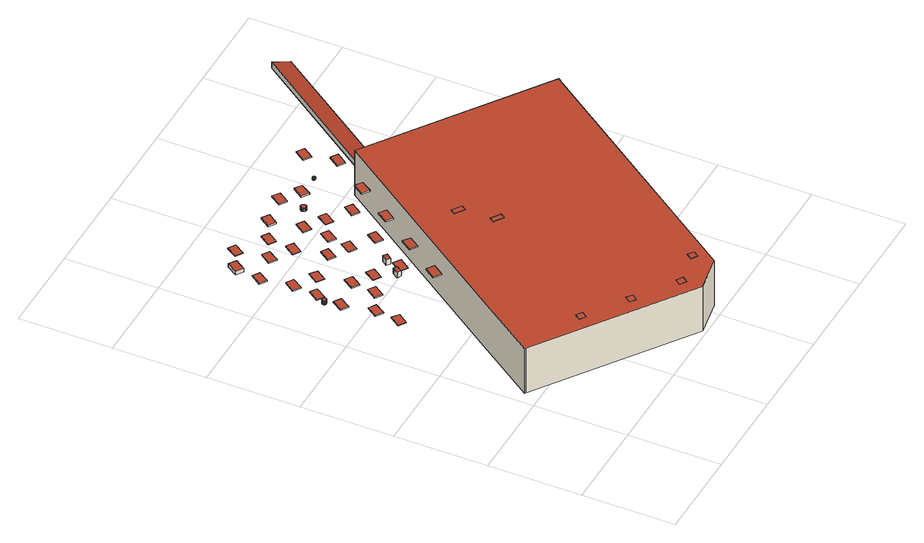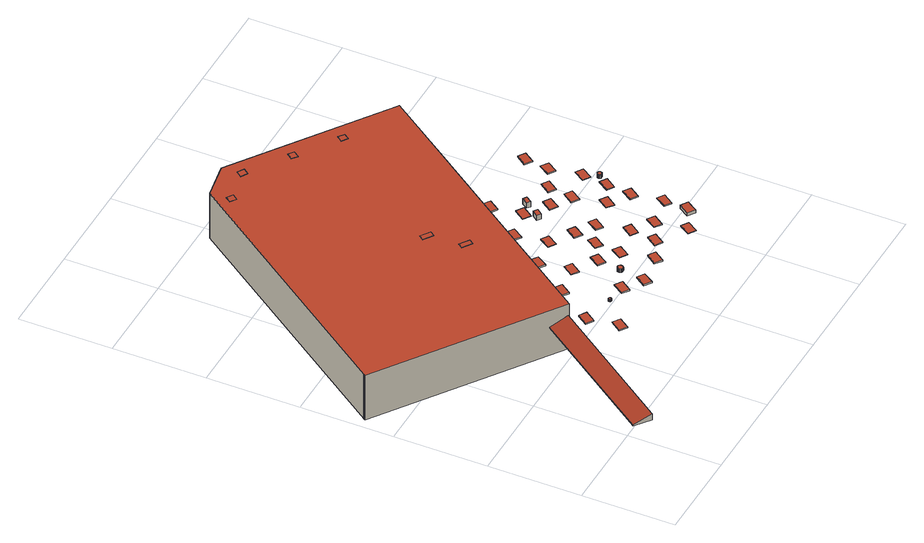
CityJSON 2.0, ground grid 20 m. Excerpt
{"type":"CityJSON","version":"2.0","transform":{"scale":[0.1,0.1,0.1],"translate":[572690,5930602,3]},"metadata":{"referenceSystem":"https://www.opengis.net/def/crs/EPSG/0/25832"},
"CityObjects":{
"building1":{"type":"Building","attributes":{"Grundfläche 2D":"6602.493035","Grundhöhe NN":"3.817"},"children":["building1-1","building1-2","building1-3","building1-4","building1-5","building1-6","building1-7","building1-8","building1-9","building1-10","building1-11","building1-12","building1-13","building1-14","building1-15","building1-16","building1-17","building1-18","building1-19","building1-20","building1-21","building1-22","building1-23","building1-24","building1-25","building1-26","building1-27","building1-28","building1-29","building1-30","building1-31","building1-32","building1-33","building1-34","building1-35","building1-36","building1-37"],"geometry":[{"type":"MultiSurface","lod":"3","boundaries":[[[0,1,2,3]]],"semantics":{"surfaces":[{"type":"WallSurface"}],"values":[0]}}]},
"building1-1":{"type":"BuildingInstallation","parents":["building1"],"geometry":[{"type":"MultiSurface","lod":"3","boundaries":[[[4,5,6,7]],[[7,6,8,9]],[[4,7,9,10]],[[5,4,10,11]],[[6,5,11,8]]],"semantics":{"surfaces":[{"type":"RoofSurface"},{"type":"WallSurface"}],"values":[0,1,1,1,1]}}]},
"building1-2":{"type":"BuildingInstallation","parents":["building1"],"geometry":[{"type":"MultiSurface","lod":"3","boundaries":[[[12,13,14,15]],[[15,14,16,17]],[[12,15,17,18]],[[13,12,18,19]],[[14,13,19,16]]],"semantics":{"surfaces":[{"type":"RoofSurface"},{"type":"WallSurface"}],"values":[0,1,1,1,1]}}]},
"building1-3":{"type":"BuildingInstallation","parents":["building1"],"geometry":[{"type":"MultiSurface","lod":"3","boundaries":[[[20,21,22,23,24,25,26,27,28,29,30,31,32,33,34,35,36,37,38,39,40,41,42,43,44,45,46,47,48,49,50,51,52]],[[53,54,24,23]],[[54,55,25,24]],[[55,56,26,25]],[[57,58,22,21]],[[58,53,23,22]],[[56,59,27,26]],[[59,60,28,27]],[[60,61,29,28]],[[61,62,30,29]],[[62,63,31,30]],[[63,64,32,31]],[[33,32,64,65]],[[65,66,34,33]],[[66,67,35,34]],[[67,68,36,35]],[[68,69,37,36]],[[69,70,38,37]],[[70,71,39,38]],[[71,72,40,39]],[[72,73,41,40]],[[42,41,73,74]],[[74,75,43,42]],[[75,76,44,43]],[[76,77,45,44]],[[77,78,46,45]],[[78,79,47,46]],[[79,80,48,47]],[[80,81,49,48]],[[81,82,50,49]],[[82,83,51,50]],[[83,84,52,51]],[[84,85,20,52]],[[85,57,21,20]]],"semantics":{"surfaces":[{"type":"RoofSurface"},{"type":"WallSurface"}],"values":[0,1,1,1,1,1,1,1,1,1,1,1,1,1,1,1,1,1,1,1,1,1,1,1,1,1,1,1,1,1,1,1,1,1]}}]},
"building1-4":{"type":"BuildingInstallation","parents":["building1"],"geometry":[{"type":"MultiSurface","lod":"3","boundaries":[[[86,87,88,89]],[[89,88,90,91]],[[86,89,91,92]],[[87,86,92,93]],[[88,87,93,90]]],"semantics":{"surfaces":[{"type":"RoofSurface"},{"type":"WallSurface"}],"values":[0,1,1,1,1]}}]},
"building1-5":{"type":"BuildingInstallation","parents":["building1"],"geometry":[{"type":"MultiSurface","lod":"3","boundaries":[[[94,95,96,97]],[[97,96,98,99]],[[99,100,94,97]],[[100,101,95,94]],[[96,95,101,98]]],"semantics":{"surfaces":[{"type":"RoofSurface"},{"type":"WallSurface"}],"values":[0,1,1,1,1]}}]},
"building1-6":{"type":"BuildingInstallation","parents":["building1"],"geometry":[{"type":"MultiSurface","lod":"3","boundaries":[[[102,103,104,105]],[[105,104,106,107]],[[102,105,107,108]],[[103,102,108,109]],[[104,103,109,106]]],"semantics":{"surfaces":[{"type":"RoofSurface"},{"type":"WallSurface"}],"values":[0,1,1,1,1]}}]},
"building1-7":{"type":"BuildingInstallation","parents":["building1"],"geometry":[{"type":"MultiSurface","lod":"3","boundaries":[[[110,111,112,113]],[[113,112,114,115]],[[115,116,110,113]],[[116,117,111,110]],[[112,111,117,114]]],"semantics":{"surfaces":[{"type":"RoofSurface"},{"type":"WallSurface"}],"values":[0,1,1,1,1]}}]},
"building1-8":{"type":"BuildingInstallation","parents":["building1"],"geometry":[{"type":"MultiSurface","lod":"3","boundaries":[[[118,119,120,121]],[[121,120,122,123]],[[118,121,123,124]],[[119,118,124,125]],[[120,119,125,122]]],"semantics":{"surfaces":[{"type":"RoofSurface"},{"type":"WallSurface"}],"values":[0,1,1,1,1]}}]},
"building1-9":{"type":"BuildingInstallation","parents":["building1"],"geometry":[{"type":"MultiSurface","lod":"3","boundaries":[[[126,127,128,129]],[[130,131,129,128]],[[126,129,131,132]],[[127,126,132,133]],[[128,127,133,130]]],"semantics":{"surfaces":[{"type":"RoofSurface"},{"type":"WallSurface"}],"values":[0,1,1,1,1]}}]},
"building1-10":{"type":"BuildingInstallation","parents":["building1"],"geometry":[{"type":"MultiSurface","lod":"3","boundaries":[[[134,135,136,137]],[[138,139,137,136]],[[134,137,139,140]],[[140,141,135,134]],[[136,135,141,138]]],"semantics":{"surfaces":[{"type":"RoofSurface"},{"type":"WallSurface"}],"values":[0,1,1,1,1]}}]},
"building1-11":{"type":"BuildingInstallation","parents":["building1"],"geometry":[{"type":"MultiSurface","lod":"3","boundaries":[[[142,143,144,145]],[[145,144,146,147]],[[142,145,147,148]],[[143,142,148,149]],[[144,143,149,146]]],"semantics":{"surfaces":[{"type":"RoofSurface"},{"type":"WallSurface"}],"values":[0,1,1,1,1]}}]},
"building1-12":{"type":"BuildingInstallation","parents":["building1"],"geometry":[{"type":"MultiSurface","lod":"3","boundaries":[[[150,151,152,153]],[[153,152,154,155]],[[155,156,150,153]],[[156,157,151,150]],[[152,151,157,154]]],"semantics":{"surfaces":[{"type":"RoofSurface"},{"type":"WallSurface"}],"values":[0,1,1,1,1]}}]},
"building1-13":{"type":"BuildingInstallation","parents":["building1"],"geometry":[{"type":"MultiSurface","lod":"3","boundaries":[[[158,159,160,161]],[[161,160,162,163]],[[158,161,163,164]],[[159,158,164,165]],[[160,159,165,162]]],"semantics":{"surfaces":[{"type":"RoofSurface"},{"type":"WallSurface"}],"values":[0,1,1,1,1]}}]},
"building1-14":{"type":"BuildingInstallation","parents":["building1"],"geometry":[{"type":"MultiSurface","lod":"3","boundaries":[[[166,167,168,169]],[[169,168,170,171]],[[166,169,171,172]],[[167,166,172,173]],[[168,167,173,170]]],"semantics":{"surfaces":[{"type":"RoofSurface"},{"type":"WallSurface"}],"values":[0,1,1,1,1]}}]},
"building1-15":{"type":"BuildingInstallation","parents":["building1"],"geometry":[{"type":"MultiSurface","lod":"3","boundaries":[[[174,175,176,177]],[[177,176,178,179]],[[174,177,179,180]],[[175,174,180,181]],[[176,175,181,178]]],"semantics":{"surfaces":[{"type":"RoofSurface"},{"type":"WallSurface"}],"values":[0,1,1,1,1]}}]},
"building1-16":{"type":"BuildingInstallation","parents":["building1"],"geometry":[{"type":"MultiSurface","lod":"3","boundaries":[[[182,183,184,185]],[[185,184,186,187]],[[182,185,187,188]],[[183,182,188,189]],[[184,183,189,186]]],"semantics":{"surfaces":[{"type":"RoofSurface"},{"type":"WallSurface"}],"values":[0,1,1,1,1]}}]},
"building1-17":{"type":"BuildingInstallation","parents":["building1"],"geometry":[{"type":"MultiSurface","lod":"3","boundaries":[[[190,191,192,193]],[[193,192,194,195]],[[195,196,190,193]],[[196,197,191,190]],[[192,191,197,194]]],"semantics":{"surfaces":[{"type":"RoofSurface"},{"type":"WallSurface"}],"values":[0,1,1,1,1]}}]},
"building1-18":{"type":"BuildingInstallation","parents":["building1"],"geometry":[{"type":"MultiSurface","lod":"3","boundaries":[[[198,199,200,201]],[[201,200,202,203]],[[198,201,203,204]],[[199,198,204,205]],[[200,199,205,202]]],"semantics":{"surfaces":[{"type":"RoofSurface"},{"type":"WallSurface"}],"values":[0,1,1,1,1]}}]},
"building1-19":{"type":"BuildingInstallation","parents":["building1"],"geometry":[{"type":"MultiSurface","lod":"3","boundaries":[[[206,207,208,209]],[[209,208,210,211]],[[211,212,206,209]],[[212,213,207,206]],[[208,207,213,210]]],"semantics":{"surfaces":[{"type":"RoofSurface"},{"type":"WallSurface"}],"values":[0,1,1,1,1]}}]},
"building1-20":{"type":"BuildingInstallation","parents":["building1"],"geometry":[{"type":"MultiSurface","lod":"3","boundaries":[[[214,215,216,217]],[[217,216,218,219]],[[214,217,219,220]],[[215,214,220,221]],[[216,215,221,218]]],"semantics":{"surfaces":[{"type":"RoofSurface"},{"type":"WallSurface"}],"values":[0,1,1,1,1]}}]},
"building1-21":{"type":"BuildingInstallation","parents":["building1"],"geometry":[{"type":"MultiSurface","lod":"3","boundaries":[[[222,223,224,225]],[[225,224,226,227]],[[222,225,227,228]],[[223,222,228,229]],[[224,223,229,226]]],"semantics":{"surfaces":[{"type":"RoofSurface"},{"type":"WallSurface"}],"values":[0,1,1,1,1]}}]},
"building1-22":{"type":"BuildingInstallation","parents":["building1"],"geometry":[{"type":"MultiSurface","lod":"3","boundaries":[[[230,231,232,233]],[[233,232,234,235]],[[235,236,230,233]],[[236,237,231,230]],[[232,231,237,234]]],"semantics":{"surfaces":[{"type":"RoofSurface"},{"type":"WallSurface"}],"values":[0,1,1,1,1]}}]},
"building1-23":{"type":"BuildingInstallation","parents":["building1"],"geometry":[{"type":"MultiSurface","lod":"3","boundaries":[[[238,239,240,241]],[[241,240,242,243]],[[238,241,243,244]],[[239,238,244,245]],[[240,239,245,242]]],"semantics":{"surfaces":[{"type":"RoofSurface"},{"type":"WallSurface"}],"values":[0,1,1,1,1]}}]},
"building1-24":{"type":"BuildingInstallation","parents":["building1"],"geometry":[{"type":"MultiSurface","lod":"3","boundaries":[[[246,247,248,249]],[[249,248,250,251]],[[246,249,251,252]],[[247,246,252,253]],[[248,247,253,250]]],"semantics":{"surfaces":[{"type":"RoofSurface"},{"type":"WallSurface"}],"values":[0,1,1,1,1]}}]},
"building1-25":{"type":"BuildingInstallation","parents":["building1"],"geometry":[{"type":"MultiSurface","lod":"3","boundaries":[[[254,255,256,257]],[[258,259,257,256]],[[254,257,259,260]],[[255,254,260,261]],[[261,258,256,255]]],"semantics":{"surfaces":[{"type":"RoofSurface"},{"type":"WallSurface"}],"values":[0,1,1,1,1]}}]},
"building1-26":{"type":"BuildingInstallation","parents":["building1"],"geometry":[{"type":"MultiSurface","lod":"3","boundaries":[[[262,263,264,265]],[[265,264,266,267]],[[262,265,267,268]],[[263,262,268,269]],[[264,263,269,266]]],"semantics":{"surfaces":[{"type":"RoofSurface"},{"type":"WallSurface"}],"values":[0,1,1,1,1]}}]},
"building1-27":{"type":"BuildingInstallation","parents":["building1"],"geometry":[{"type":"MultiSurface","lod":"3","boundaries":[[[270,271,272,273]],[[273,272,274,275]],[[270,273,275,276]],[[271,270,276,277]],[[272,271,277,274]]],"semantics":{"surfaces":[{"type":"RoofSurface"},{"type":"WallSurface"}],"values":[0,1,1,1,1]}}]},
"building1-28":{"type":"BuildingInstallation","parents":["building1"],"geometry":[{"type":"MultiSurface","lod":"3","boundaries":[[[278,279,280,281]],[[281,280,282,283]],[[278,281,283,284]],[[279,278,284,285]],[[280,279,285,282]]],"semantics":{"surfaces":[{"type":"RoofSurface"},{"type":"WallSurface"}],"values":[0,1,1,1,1]}}]},
"building1-29":{"type":"BuildingInstallation","parents":["building1"],"geometry":[{"type":"MultiSurface","lod":"3","boundaries":[[[286,287,288,289,290,291,292,293,294,295,296,297,298,299,300,301,302,303,304,305,306,307,308,309,310,311,312,313,314,315,316,317,318,319,320,321,322]],[[290,289,323,324]],[[291,290,324,325]],[[292,291,325,326]],[[293,292,326,327]],[[294,293,327,328]],[[295,294,328,329]],[[296,295,329,330]],[[297,296,330,331]],[[298,297,331,332]],[[299,298,332,333]],[[300,299,333,334]],[[301,300,334,335]],[[302,301,335,336]],[[303,302,336,337]],[[304,303,337,338]],[[305,304,338,339]],[[306,305,339,340]],[[307,306,340,341]],[[308,307,341,342]],[[309,308,342,343]],[[310,309,343,344]],[[311,310,344,345]],[[312,311,345,346]],[[313,312,346,347]],[[314,313,347,348]],[[315,314,348,349]],[[316,315,349,350]],[[317,316,350,351]],[[318,317,351,352]],[[319,318,352,353]],[[320,319,353,354]],[[321,320,354,355]],[[322,321,355,356]],[[286,322,356,357]],[[287,286,357,358]],[[288,287,358,359]],[[289,288,359,323]]],"semantics":{"surfaces":[{"type":"RoofSurface"},{"type":"WallSurface"}],"values":[0,1,1,1,1,1,1,1,1,1,1,1,1,1,1,1,1,1,1,1,1,1,1,1,1,1,1,1,1,1,1,1,1,1,1,1,1,1]}}]},
"building1-30":{"type":"BuildingInstallation","parents":["building1"],"geometry":[{"type":"MultiSurface","lod":"3","boundaries":[[[360,361,362,363]],[[364,365,363,362]],[[360,363,365,366]],[[361,360,366,367]],[[367,364,362,361]]],"semantics":{"surfaces":[{"type":"RoofSurface"},{"type":"WallSurface"}],"values":[0,1,1,1,1]}}]},
"building1-31":{"type":"BuildingInstallation","parents":["building1"],"geometry":[{"type":"MultiSurface","lod":"3","boundaries":[[[368,369,370,371]],[[371,370,372,373]],[[373,374,368,371]],[[374,375,369,368]],[[370,369,375,372]]],"semantics":{"surfaces":[{"type":"RoofSurface"},{"type":"WallSurface"}],"values":[0,1,1,1,1]}}]},
"building1-32":{"type":"BuildingInstallation","parents":["building1"],"geometry":[{"type":"MultiSurface","lod":"3","boundaries":[[[376,377,378,379]],[[379,378,380,381]],[[376,379,381,382]],[[377,376,382,383]],[[378,377,383,380]]],"semantics":{"surfaces":[{"type":"RoofSurface"},{"type":"WallSurface"}],"values":[0,1,1,1,1]}}]},
"building1-33":{"type":"BuildingInstallation","parents":["building1"],"geometry":[{"type":"MultiSurface","lod":"3","boundaries":[[[384,385,386,387]],[[387,386,388,389]],[[384,387,389,390]],[[385,384,390,391]],[[386,385,391,388]]],"semantics":{"surfaces":[{"type":"RoofSurface"},{"type":"WallSurface"}],"values":[0,1,1,1,1]}}]},
"building1-34":{"type":"BuildingInstallation","parents":["building1"],"geometry":[{"type":"MultiSurface","lod":"3","boundaries":[[[392,393,394,395]],[[395,394,396,397]],[[392,395,397,398]],[[393,392,398,399]],[[394,393,399,396]]],"semantics":{"surfaces":[{"type":"RoofSurface"},{"type":"WallSurface"}],"values":[0,1,1,1,1]}}]},
"building1-35":{"type":"BuildingInstallation","parents":["building1"],"geometry":[{"type":"MultiSurface","lod":"3","boundaries":[[[400,401,402,403,404,405,406,407,408,409,410,411,412,413,414,415,416,417,418,419,420,421]],[[402,401,422,423]],[[421,420,424,425]],[[400,421,425,426]],[[401,400,426,422]],[[403,402,423,427]],[[404,403,427,428]],[[405,404,428,429]],[[406,405,429,430]],[[407,406,430,431]],[[408,407,431,432]],[[409,408,432,433]],[[410,409,433,434]],[[411,410,434,435]],[[412,411,435,436]],[[413,412,436,437]],[[414,413,437,438]],[[415,414,438,439]],[[416,415,439,440]],[[417,416,440,441]],[[418,417,441,442]],[[419,418,442,443]],[[420,419,443,424]]],"semantics":{"surfaces":[{"type":"RoofSurface"},{"type":"WallSurface"}],"values":[0,1,1,1,1,1,1,1,1,1,1,1,1,1,1,1,1,1,1,1,1,1,1]}}]},
"building1-36":{"type":"BuildingInstallation","parents":["building1"],"geometry":[{"type":"MultiSurface","lod":"3","boundaries":[[[444,445,446,447]],[[447,446,448,449]],[[449,450,444,447]],[[445,444,450,451]],[[451,448,446,445]]],"semantics":{"surfaces":[{"type":"RoofSurface"},{"type":"WallSurface"}],"values":[0,1,1,1,1]}}]},
"building1-37":{"type":"BuildingInstallation","parents":["building1"],"geometry":[{"type":"MultiSurface","lod":"3","boundaries":[[[452,453,454,455]],[[456,457,455,454]],[[457,458,452,455]],[[453,452,458,459]],[[454,453,459,456]]],"semantics":{"surfaces":[{"type":"RoofSurface"},{"type":"WallSurface"}],"values":[0,1,1,1,1]}}]},
"building2":{"type":"Building","attributes":{"Grundfläche 2D":"2995.694056","Grundhöhe NN":"3.785"},"children":["building2-1","building2-2","building2-3","building2-4","building2-5","building2-6","building2-7"],"geometry":[{"type":"Solid","lod":"3","boundaries":[[[[460,461,462,463,464,465,466,467,468,469]],[[469,468,470,471]],[[460,469,471,472]],[[461,460,472,2]],[[473,474,464,463,462,461,2,475]],[[465,464,474,476]],[[466,465,476,477]],[[467,466,477,478]],[[468,467,478,470]],[[470,478,477,476,474,473,475,2,472,471]]]],"semantics":{"surfaces":[{"type":"RoofSurface"},{"type":"WallSurface"},{"type":"GroundSurface"}],"values":[[0,1,1,1,1,1,1,1,1,2]]}}]},
"building2-1":{"type":"BuildingInstallation","parents":["building2"],"geometry":[{"type":"MultiSurface","lod":"3","boundaries":[[[479,480,481,482]],[[482,481,483,484]],[[479,482,484,485]],[[480,479,485,486]],[[481,480,486,483]]],"semantics":{"surfaces":[{"type":"RoofSurface"},{"type":"WallSurface"}],"values":[0,1,1,1,1]}}]},
"building2-2":{"type":"BuildingInstallation","parents":["building2"],"geometry":[{"type":"MultiSurface","lod":"3","boundaries":[[[487,488,489,490]],[[490,489,491,492]],[[487,490,492,493]],[[488,487,493,494]],[[489,488,494,491]]],"semantics":{"surfaces":[{"type":"RoofSurface"},{"type":"WallSurface"}],"values":[0,1,1,1,1]}}]},
"building2-3":{"type":"BuildingInstallation","parents":["building2"],"geometry":[{"type":"MultiSurface","lod":"3","boundaries":[[[495,496,497,498]],[[497,496,499,500]],[[498,497,500,501]],[[495,498,501,502]],[[496,495,502,499]]],"semantics":{"surfaces":[{"type":"RoofSurface"},{"type":"WallSurface"}],"values":[0,1,1,1,1]}}]},
"building2-4":{"type":"BuildingInstallation","parents":["building2"],"geometry":[{"type":"MultiSurface","lod":"3","boundaries":[[[503,504,505,506]],[[506,505,507,508]],[[503,506,508,509]],[[504,503,509,510]],[[505,504,510,507]]],"semantics":{"surfaces":[{"type":"RoofSurface"},{"type":"WallSurface"}],"values":[0,1,1,1,1]}}]},
"building2-5":{"type":"BuildingInstallation","parents":["building2"],"geometry":[{"type":"MultiSurface","lod":"3","boundaries":[[[511,512,513,514]],[[515,516,513,512]],[[512,511,517,515]],[[514,513,516,518]],[[518,517,511,514]]],"semantics":{"surfaces":[{"type":"RoofSurface"},{"type":"WallSurface"}],"values":[0,1,1,1,1]}}]},
"building2-6":{"type":"BuildingInstallation","parents":["building2"],"geometry":[{"type":"MultiSurface","lod":"3","boundaries":[[[519,520,521,522]],[[522,521,523,524]],[[519,522,524,525]],[[520,519,525,526]],[[521,520,526,523]]],"semantics":{"surfaces":[{"type":"RoofSurface"},{"type":"WallSurface"}],"values":[0,1,1,1,1]}}]},
"building2-7":{"type":"BuildingInstallation","parents":["building2"],"geometry":[{"type":"MultiSurface","lod":"3","boundaries":[[[527,528,529,530,531]],[[530,532,533,531]],[[527,531,533,534]],[[528,527,534,535]],[[530,529,528,535,532]],[[533,532,535,534]]],"semantics":{"surfaces":[{"type":"RoofSurface"},{"type":"WallSurface"},{"type":"OuterCeilingSurface"}],"values":[0,1,1,1,1,2]}}]}
},
"vertices":[
[418,784,87],[416,785,87],[416,785,8],[418,784,8],
[31,519,89],[15,496,89],[30,486,89],[46,508,89],[30,486,87],[46,508,87],[31,519,87],[15,496,87],
[37,571,89],[22,549,89],[37,538,89],[52,561,89],[37,538,87],[52,561,87],[37,571,87],[22,549,87],
[15,649,96],[16,649,96],[17,649,96],[18,650,96],[18,651,96],[19,651,96],[19,652,96],[19,653,96],[19,654,96],[19,655,96],[19,656,96],[18,657,96],[17,657,96],[17,658,96],[16,658,96],[15,658,96],[14,658,96],[13,658,96],[12,658,96],[12,657,96],[11,657,96],[11,656,96],[10,655,96],[10,654,96],[10,653,96],[10,652,96],[10,651,96],[11,651,96],[11,650,96],[12,650,96],[12,649,96],[13,649,96],[14,649,96],[18,650,87],[18,651,87],[19,651,87],[19,652,87],[16,649,87],[17,649,87],[19,653,87],[19,654,87],[19,655,87],[19,656,87],[18,657,87],[17,657,87],[17,658,87],[16,658,87],[15,658,87],[14,658,87],[13,658,87],[12,658,87],[12,657,87],[11,657,87],[11,656,87],[10,655,87],[10,654,87],[10,653,87],[10,652,87],[10,651,87],[11,651,87],[11,650,87],[12,650,87],[12,649,87],[13,649,87],[14,649,87],[15,649,87],
[24,639,89],[9,616,89],[24,606,89],[39,629,89],[24,606,87],[39,629,87],[24,639,87],[9,616,87],
[31,693,89],[15,670,89],[30,660,89],[45,683,89],[30,660,87],[45,683,87],[31,693,87],[15,670,87],
[36,746,89],[20,723,89],[35,713,89],[51,736,89],[35,713,87],[51,736,87],[36,746,87],[20,723,87],
[86,596,89],[70,573,89],[85,563,89],[101,586,89],[85,563,87],[101,586,87],[86,596,87],[70,573,87],
[26,813,89],[10,790,89],[25,780,89],[40,803,89],[25,780,87],[40,803,87],[26,813,87],[10,790,87],
[93,649,89],[77,626,89],[92,616,89],[108,639,89],[92,616,87],[108,639,87],[93,649,87],[77,626,87],
[31,866,95],[16,843,95],[31,833,95],[46,856,95],[31,833,87],[46,856,87],[31,866,87],[16,843,87],
[79,717,89],[63,694,89],[78,684,89],[93,706,89],[78,684,87],[93,706,87],[79,717,87],[63,694,87],
[131,622,89],[116,599,89],[131,589,89],[146,612,89],[131,589,87],[146,612,87],[131,622,87],[116,599,87],
[153,574,100],[144,562,100],[152,557,100],[160,569,100],[152,557,87],[160,569,87],[153,574,87],[144,562,87],
[91,824,89],[75,801,89],[90,791,89],[105,814,89],[90,791,87],[105,814,87],[91,824,87],[75,801,87],
[190,522,90],[174,499,90],[189,489,90],[205,512,90],[189,489,87],[205,512,87],[190,522,87],[174,499,87],
[79,891,89],[64,868,89],[79,858,89],[94,881,89],[79,858,87],[94,881,87],[79,891,87],[64,868,87],
[179,588,89],[163,565,89],[178,555,89],[194,578,89],[178,555,87],[194,578,87],[179,588,87],[163,565,87],
[168,597,100],[176,591,100],[185,603,100],[177,609,100],[185,603,87],[177,609,87],[168,597,87],[176,591,87],
[148,727,89],[132,704,89],[147,694,89],[162,717,89],[147,694,87],[162,717,87],[148,727,87],[132,704,87],
[133,794,89],[117,771,89],[132,761,89],[148,784,89],[132,761,87],[148,784,87],[133,794,87],[117,771,87],
[139,849,89],[123,826,89],[138,816,89],[154,839,89],[138,816,87],[154,839,87],[139,849,87],[123,826,87],
[186,701,89],[171,678,89],[186,668,89],[201,691,89],[186,668,87],[201,691,87],[186,701,87],[171,678,87],
[197,750,89],[181,727,89],[196,717,89],[211,740,89],[196,717,87],[211,740,87],[197,750,87],[181,727,87],
[245,600,90],[229,577,90],[244,567,90],[259,589,90],[244,567,87],[259,589,87],[245,600,87],[229,577,87],
[233,668,89],[218,645,89],[233,635,89],[248,658,89],[233,635,87],[248,658,87],[233,668,87],[218,645,87],
[201,805,89],[186,782,89],[201,772,89],[216,795,89],[201,772,87],[216,795,87],[201,805,87],[186,782,87],
[188,873,90],[172,850,90],[187,840,90],[203,862,90],[187,840,87],[203,862,87],[188,873,87],[172,850,87],
[240,777,89],[225,754,89],[240,744,89],[255,767,89],[240,744,87],[255,767,87],[240,777,87],[225,754,87],
[252,807,95],[252,808,95],[253,808,95],[253,809,95],[254,810,95],[254,811,95],[254,812,95],[254,813,95],[254,814,95],[253,815,95],[252,816,95],[252,817,95],[251,817,95],[250,818,95],[249,818,95],[248,818,95],[247,818,95],[246,818,95],[246,817,95],[245,817,95],[244,816,95],[243,815,95],[243,814,95],[242,813,95],[242,812,95],[242,811,95],[243,811,95],[243,810,95],[243,809,95],[244,808,95],[245,807,95],[246,806,95],[247,806,95],[248,806,95],[249,806,95],[250,807,95],[251,807,95],[253,809,87],[254,810,87],[254,811,87],[254,812,87],[254,813,87],[254,814,87],[253,815,87],[252,816,87],[252,817,87],[251,817,87],[250,818,87],[249,818,87],[248,818,87],[247,818,87],[246,818,87],[246,817,87],[245,817,87],[244,816,87],[243,815,87],[243,814,87],[242,813,87],[242,812,87],[242,811,87],[243,811,87],[243,810,87],[243,809,87],[244,808,87],[245,807,87],[246,806,87],[247,806,87],[248,806,87],[249,806,87],[250,807,87],[251,807,87],[252,807,87],[252,808,87],[253,808,87],
[299,678,90],[284,655,90],[298,645,90],[314,667,90],[298,645,87],[314,667,87],[299,678,87],[284,655,87],
[288,744,89],[272,721,89],[287,711,89],[302,734,89],[287,711,87],[302,734,87],[288,744,87],[272,721,87],
[255,883,90],[240,860,90],[255,850,90],[270,873,90],[255,850,87],[270,873,87],[255,883,87],[240,860,87],
[295,855,90],[279,832,90],[294,822,90],[309,845,90],[294,822,87],[309,845,87],[295,855,87],[279,832,87],
[354,755,90],[338,732,90],[353,722,90],[368,745,90],[353,722,87],[368,745,87],[354,755,87],[338,732,87],
[340,832,92],[341,832,92],[341,833,92],[341,834,92],[341,835,92],[341,836,92],[340,836,92],[340,837,92],[339,837,92],[338,837,92],[337,837,92],[336,836,92],[336,835,92],[335,835,92],[335,834,92],[335,833,92],[336,833,92],[336,832,92],[337,831,92],[338,831,92],[339,831,92],[340,831,92],[341,832,87],[341,833,87],[339,831,87],[340,831,87],[340,832,87],[341,834,87],[341,835,87],[341,836,87],[340,836,87],[340,837,87],[339,837,87],[338,837,87],[337,837,87],[336,836,87],[336,835,87],[335,835,87],[335,834,87],[335,833,87],[336,833,87],[336,832,87],[337,831,87],[338,831,87],
[408,834,90],[392,811,90],[407,801,90],[423,824,90],[407,801,87],[423,824,87],[408,834,87],[392,811,87],
[396,900,89],[380,877,89],[395,867,89],[411,890,89],[395,867,87],[411,890,87],[396,900,87],[380,877,87],
[780,529,119],[416,785,119],[112,355,119],[111,354,119],[26,232,119],[28,231,119],[344,9,119],[422,22,119],[777,526,119],[778,525,119],[777,526,8],[778,525,8],[780,529,8],[111,354,8],[26,232,8],[112,355,8],[28,231,8],[344,9,8],[422,22,8],
[416,77,120],[407,65,120],[420,56,120],[428,68,120],[420,56,119],[428,68,119],[416,77,119],[407,65,119],
[338,62,120],[329,50,120],[342,42,120],[351,54,120],[342,42,119],[351,54,119],[338,62,119],[329,50,119],
[159,189,120],[151,177,120],[163,168,120],[171,180,120],[151,177,119],[163,168,119],[171,180,119],[159,189,119],
[336,541,120],[329,531,120],[349,517,120],[356,527,120],[349,517,119],[356,527,119],[336,541,119],[329,531,119],
[249,126,120],[240,113,120],[252,105,120],[261,117,120],[240,113,119],[252,105,119],[249,126,119],[261,117,119],
[347,463,120],[340,453,120],[360,439,120],[367,449,120],[360,439,119],[367,449,119],[347,463,119],[340,453,119],
[644,1034,79],[612,1058,92],[611,1057,92],[418,784,92],[451,760,79],[418,784,77],[451,760,77],[644,1034,77],[612,1058,77]
]}
